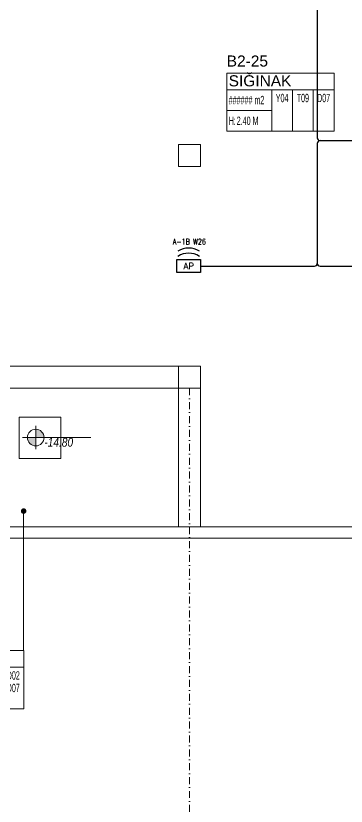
# Model space of a CAD drawing. Header units: metres. Extents: x -13621 to 152406, y -16073 to 22221.
# Drawn here: x 9252 to 10446, y -1507 to 1344 of the extents above; entities that cross this region are included whole.
import ezdxf
from ezdxf.enums import TextEntityAlignment as Align

# ---------------------------------------------------------------- set-up
doc = ezdxf.new("R2010")
doc.units = ezdxf.units.M
doc.header["$LTSCALE"] = 100
doc.header["$MEASUREMENT"] = 0
doc.linetypes.add('DASHDOT2', pattern=[0.5, 0.25, -0.125, 0, -0.125])
doc.layers.get('0').update_dxf_attribs({"color": 9, "lineweight": 9})
for name, color, linetype, lineweight in [('00', 9, 'Continuous', 9), ('01', 9, 'Continuous', 9), ('06D', 9, 'Continuous', 9), ('21', 9, 'Continuous', 9), ('21_mahal200', 9, 'Continuous', 9), ('24', 9, 'DASHDOT2', 9), ('Data  Tavan', 170, 'Continuous', 30), ('E-ACCESS POINT (KABLOSUZ ERİŞİM İÇİN)', 7, 'Continuous', 30), ('E-YAZI', 7, 'Continuous', 30)]:
    doc.layers.add(name, color=color, linetype=linetype, lineweight=lineweight)
doc.styles.add('Arial', font='arial.ttf', dxfattribs={"height": 2.5})
doc.styles.add('E-YAZI', font='txttw.shx')
doc.styles.add('MuuM_TEXT-ITALIC', font='ARIALNI.TTF')
doc.styles.add('MuuM_TEXT-STANDART', font='ARIALN.TTF')
doc.dimstyles.new('MuuM_DIM200', dxfattribs={"dimscale": 20, "dimtxt": 2, "dimasz": 1, "dimexe": 1, "dimexo": 1, "dimgap": 1, "dimtad": 1, "dimdec": 1, "dimrnd": 0.5, "dimdsep": 46, "dimtxsty": 'MuuM_TEXT-STANDART', "dimblk": 'ARCHTICK', "dimcen": 0, "dimdle": 0.15, "dimclrd": 256, "dimclre": 256, "dimclrt": 256, "dimadec": 0, "dimazin": 0, "dimtfac": 5, "dimtdec": 1, "dimtix": 1, "dimtmove": 2, "dimatfit": 3, "dimldrblk": 'DOT', "dimfxl": 3, "dimfxlon": 1, "dimtolj": 1, "dimlwd": -1, "dimlwe": -1, "dimarcsym": 0})

# ---------------------------------------------------------------- blocks, each defined once
blk = doc.blocks.new('p-akslar_yeni')
at = {"layer": '24'}
blk.add_lwpolyline([(16295, -8575), (16295, -11897.2)], dxfattribs=at)
blk = doc.blocks.new('*U215')
at = {"layer": 'E-ACCESS POINT (KABLOSUZ ERİŞİM İÇİN)', "color": 4}
blk.add_lwpolyline([(-2.39, 3.24), (2.39, 3.24), (2.39, 0.65), (-2.39, 0.65)], close=True, dxfattribs=at)
at = {"layer": 'E-ACCESS POINT (KABLOSUZ ERİŞİM İÇİN)', "color": 3}
for centre in [(0, 1.56), (0, 0.55)]:
    blk.add_arc(centre, 3.99, 57.1828, 122.8172, dxfattribs=at)
at = {"layer": 'E-ACCESS POINT (KABLOSUZ ERİŞİM İÇİN)', "color": 3, "style": 'E-YAZI'}
blk.add_text('AP', height=1.28, dxfattribs=at).set_placement((-1.05, 1.31))
blk = doc.blocks.new('p-kolon_80x80')
blk.add_lwpolyline([(-40, -40), (40, -40), (40, 40), (-40, 40)], close=True)
blk = doc.blocks.new('2.bod.sitatik')
at = {"layer": '01'}
blk.add_lwpolyline([(9840, -8630), (9920, -8630), (9920, -8550), (9840, -8550)], close=True, dxfattribs=at)
blk.add_blockref('p-kolon_80x80', (9880, -7790), dxfattribs=at)
blk = doc.blocks.new('P-KURANGLEZ')
at = {"layer": '01'}
blk.add_lwpolyline([(7525, -500), (12385, -500), (12385, -5), (12385, 0), (12425, 0), (12425, -540), (7525, -540)], close=True, dxfattribs=at)
blk = doc.blocks.new('0_elevationtarget-p-bk')
h = blk.add_hatch(color=250)
h.paths.add_polyline_path([(1.88, 0, 0.414214), (0, 1.88), (0, 0)])
h.paths.add_polyline_path([(0, 0), (-1.88, 0, 0.414214), (0, -1.88)])
blk.add_line((0, -2.62), (0, 2.62))
blk.add_lwpolyline([(12.45, 0), (-3, 0)])
blk.add_circle((0, 0), 1.88)
at = {"style": 'Arial'}
blk.add_attdef('BITMISKOT', text='', height=2, dxfattribs=at).set_placement((4.5, 0), align=Align.BOTTOM_LEFT)
at = {"style": 'MuuM_TEXT-ITALIC'}
blk.add_attdef('FINISHINGFLOORLEVEL', text='', height=2, dxfattribs=at).set_placement((4.5, -0.59), align=Align.TOP_LEFT)
blk = doc.blocks.new('0_roomno2')
blk.add_lwpolyline([(19.38, -10.5), (0, -10.5), (0, 0), (19.38, 0)], close=True)
for points in [[(0, -3), (19.38, -3)], [(8.12, -3), (8.12, -10.5)], [(11.88, -3), (11.88, -10.5)], [(15.62, -3), (15.62, -10.5)], [(0, -6.75), (8.12, -6.75)]]:
    blk.add_lwpolyline(points)
at = {"style": 'MuuM_TEXT-STANDART', "width": 0.6}
blk.add_text('H:', height=1.5, dxfattribs=at).set_placement((0.35, -8.61), align=Align.MIDDLE_LEFT)
at = {"style": 'Arial'}
blk.add_attdef('ODANO', (0, 1.17), '', height=2, dxfattribs=at)
blk.add_attdef('MEKANADI', text='', height=2, dxfattribs=at).set_placement((0.35, -3), align=Align.BOTTOM_LEFT)
at = {"style": 'MuuM_TEXT-STANDART', "width": 0.6}
for tag, p in [('M2', (0.35, -4.88)), ('TEMIZTAVANYUKSEKLIGI', (1.8, -8.61))]:
    blk.add_attdef(tag, text='', height=1.5, dxfattribs=at).set_placement(p, align=Align.MIDDLE_LEFT)
for tag, p in [('YER01', (10, -4.5)), ('TAVAN01', (13.75, -4.5)), ('DUVAR01', (17.5, -4.5)), ('YER02', (10, -6.75)), ('TAVAN02', (13.75, -6.75)), ('DUVAR02', (17.5, -6.75)), ('YER03', (10, -9)), ('TAVAN03', (13.75, -9)), ('DUVAR03', (17.5, -9))]:
    blk.add_attdef(tag, text='', height=1.5, dxfattribs=at).set_placement(p, align=Align.MIDDLE_CENTER)
blk = doc.blocks.new('_ArchTick')
at = {"color": 0, "linetype": 'ByBlock', "const_width": 0.15}
blk.add_lwpolyline([(-0.5, -0.5), (0.5, 0.5)], dxfattribs=at)
blk = doc.blocks.new('_Dot')
at = {"color": 0, "linetype": 'ByBlock', "lineweight": -2}
blk.add_line((-0.5, 0), (-1, 0), dxfattribs=at)
at = {"color": 0, "linetype": 'ByBlock', "const_width": 0.5}
blk.add_lwpolyline([(-0.25, 0, 1), (0.25, 0, 1)], format="xyb", close=True, dxfattribs=at)
blk = doc.blocks.new('2.bod.Mimari')
at = {"layer": '00'}
for points in [[(9220, -8550), (9840, -8550), (9840, -8630), (9220, -8630), (9220, -8550)], [(9920, -8630), (9920, -9130), (9840, -9130), (9840, -8630), (9915, -8630)]]:
    blk.add_lwpolyline(points, dxfattribs=at)
at = {"layer": '06D'}
blk.add_lwpolyline([(9265, -8883.51), (9415, -8883.51), (9415, -8733.51), (9265, -8733.51)], close=True, dxfattribs=at)
at = {"layer": '01'}
blk.add_blockref('P-KURANGLEZ', (0, -8630), dxfattribs=at)
at = {"layer": '21'}
ref = blk.add_blockref('0_elevationtarget-p-bk', (9324.43, -8807.68), dxfattribs=dict(at, xscale=16, yscale=16, zscale=16))
ref.add_attrib('FINISHINGFLOORLEVEL', '-14.80', dxfattribs={"layer": '0', "height": 32, "style": 'MuuM_TEXT-ITALIC'}).set_placement((9355.64, -8808.51), align=Align.TOP_LEFT)
at = {"layer": '21_mahal200'}
ref = blk.add_blockref('0_roomno2', (10014.53, -7492.74), dxfattribs=dict(at, xscale=20, yscale=20, zscale=20))
ref.add_attrib('ODANO', 'B2-25', (10014.53, -7469.34), dxfattribs={"layer": '0', "height": 40, "style": 'Arial'})
ref.add_attrib('MEKANADI', 'SIĞINAK', dxfattribs={"layer": '0', "height": 40, "style": 'Arial'}).set_placement((10021.53, -7552.74), align=Align.BOTTOM_LEFT)
ref.add_attrib('M2', '###### m2', dxfattribs={"layer": '0', "height": 30, "style": 'MuuM_TEXT-STANDART', "width": 0.6}).set_placement((10021.53, -7590.24), align=Align.MIDDLE_LEFT)
ref.add_attrib('TEMIZTAVANYUKSEKLIGI', '2.40 M', dxfattribs={"layer": '0', "height": 30, "style": 'MuuM_TEXT-STANDART', "width": 0.6}).set_placement((10050.53, -7664.9), align=Align.MIDDLE_LEFT)
ref.add_attrib('YER01', 'Y04', dxfattribs={"layer": '0', "height": 30, "style": 'MuuM_TEXT-STANDART', "width": 0.6}).set_placement((10214.53, -7582.74), align=Align.MIDDLE_CENTER)
ref.add_attrib('TAVAN01', 'T09', dxfattribs={"layer": '0', "height": 30, "style": 'MuuM_TEXT-STANDART', "width": 0.6}).set_placement((10289.53, -7582.74), align=Align.MIDDLE_CENTER)
ref.add_attrib('DUVAR01', 'D07', dxfattribs={"layer": '0', "height": 30, "style": 'MuuM_TEXT-STANDART', "width": 0.6}).set_placement((10364.53, -7582.74), align=Align.MIDDLE_CENTER)
ref = blk.add_blockref('0_roomno2', (8893.39, -9575.88), dxfattribs=dict(at, xscale=20, yscale=20, zscale=20))
ref.add_attrib('ODANO', 'B2-65', (8893.39, -9552.48), dxfattribs={"layer": '0', "height": 40, "style": 'Arial'})
ref.add_attrib('MEKANADI', 'TEKNİK HACİM', dxfattribs={"layer": '0', "height": 40, "style": 'Arial', "width": 0.6}).set_placement((8900.39, -9635.88), align=Align.BOTTOM_LEFT)
ref.add_attrib('M2', '##### m2', dxfattribs={"layer": '0', "height": 30, "style": 'MuuM_TEXT-STANDART', "width": 0.6}).set_placement((8900.39, -9673.38), align=Align.MIDDLE_LEFT)
ref.add_attrib('TEMIZTAVANYUKSEKLIGI', '5.40 M', dxfattribs={"layer": '0', "height": 30, "style": 'MuuM_TEXT-STANDART', "width": 0.6}).set_placement((8929.39, -9748.04), align=Align.MIDDLE_LEFT)
ref.add_attrib('YER01', 'Y04', dxfattribs={"layer": '0', "height": 30, "style": 'MuuM_TEXT-STANDART', "width": 0.6}).set_placement((9093.39, -9665.88), align=Align.MIDDLE_CENTER)
ref.add_attrib('TAVAN01', 'T09', dxfattribs={"layer": '0', "height": 30, "style": 'MuuM_TEXT-STANDART', "width": 0.6}).set_placement((9168.39, -9665.88), align=Align.MIDDLE_CENTER)
ref.add_attrib('DUVAR01', 'D02', dxfattribs={"layer": '0', "height": 30, "style": 'MuuM_TEXT-STANDART', "width": 0.6}).set_placement((9243.39, -9665.88), align=Align.MIDDLE_CENTER)
ref.add_attrib('DUVAR02', 'D07', dxfattribs={"layer": '0', "height": 30, "style": 'MuuM_TEXT-STANDART', "width": 0.6}).set_placement((9243.39, -9710.88), align=Align.MIDDLE_CENTER)
blk.add_leader([(9280.89, -9072.91), (9280.89, -9575.88)], dimstyle='MuuM_DIM200', override={"dimasz": 1, "dimfxl": 10}, dxfattribs=at)

msp = doc.modelspace()

# ---------------------------------------------------------------- linework, layer by layer
at = {"layer": 'Data  Tavan'}
for p, q in [((10341.7, 2143.2), (10341.7, 903.4)), ((10351.7, 893.4), (10617, 893.4)), ((10341.7, 883.4), (10341.7, 450.7)), ((9920, 440.7), (10331.7, 440.7)), ((10351.7, 440.7), (11556.6, 440.7))]:
    msp.add_line(p, q, dxfattribs=at)
for centre, start, end in [((10351.7, 903.4), 180, 270), ((10351.7, 883.4), 90, 180), ((10331.7, 450.7), 270, 0), ((10351.7, 450.7), 180, 270)]:
    msp.add_arc(centre, 10, start, end, dxfattribs=at)

# ---------------------------------------------------------------- block references
for name in ['2.bod.sitatik', '2.bod.Mimari']:
    msp.add_blockref(name, (0, 8630))
at = {"layer": '24'}
msp.add_blockref('p-akslar_yeni', (-6415, 8575), dxfattribs=at)
at = {"layer": 'E-ACCESS POINT (KABLOSUZ ERİŞİM İÇİN)', "xscale": 18, "yscale": 18, "zscale": 18}
msp.add_blockref('*U215', (9876.9, 405.8), dxfattribs=at)

# ---------------------------------------------------------------- texts
at = {"layer": 'E-YAZI', "color": 6, "style": 'E-YAZI', "width": 0.8}
msp.add_text('A-1B W26', height=20, dxfattribs=at).set_placement((9819.9, 519.1))

doc.saveas('drawing.dxf')
